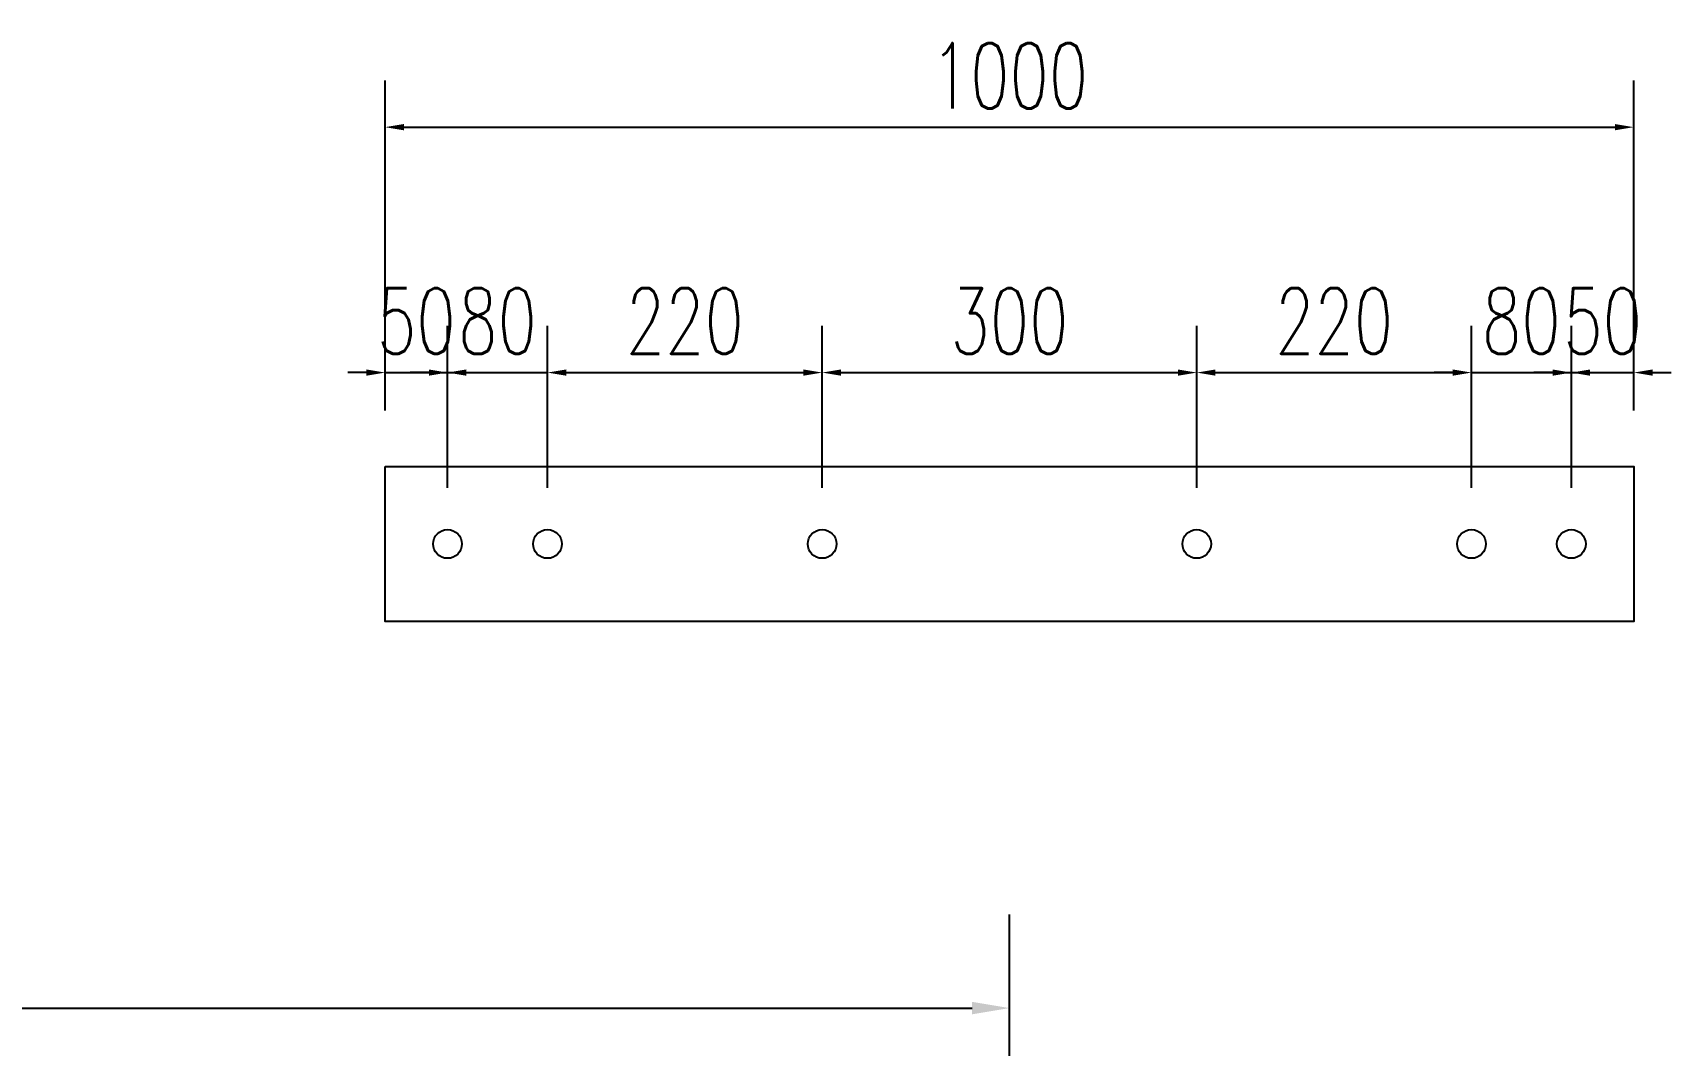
# Model space of a CAD drawing. Header units: millimetres. Extents: x -2430464 to 225692, y -180 to 1805330.
# Drawn here: x -668487 to -667175, y 492127 to 492938 of the extents above; entities that cross this region are included whole.
import ezdxf

# ---------------------------------------------------------------- set-up
doc = ezdxf.new("R2010")
doc.units = ezdxf.units.MM
doc.header["$LTSCALE"] = 1000
doc.layers.get('0').update_dxf_attribs({"linetype": 'CONTINUOUS'})
doc.layers.get('DEFPOINTS').update_dxf_attribs({"linetype": 'CONTINUOUS'})
doc.layers.add('成片房屋', color=1, linetype='CONTINUOUS', lineweight=0)
doc.layers.add('方管150X150X12', color=3, linetype='CONTINUOUS')
doc.styles.add('STANDARD_T3', font='simplex.shx', dxfattribs={"width": 0.7, "bigfont": 'gbcbig.shx'})
doc.dimstyles.new('W&&15', dxfattribs={"dimtxt": 52.5, "dimasz": 15, "dimexe": 37.5, "dimexo": 45, "dimgap": 15, "dimtad": 1, "dimdec": 0, "dimzin": 0, "dimdsep": 46, "dimtxsty": 'STANDARD_T3', "dimcen": 0.09, "dimclrd": 1, "dimclre": 1, "dimclrt": 7, "dimazin": 2, "dimtfac": 1, "dimtdec": 0, "dimtix": 1, "dimtmove": 2, "dimatfit": 3, "dimfxl": 0, "dimtolj": 1, "dimtzin": 0, "dimarcsym": 0})
doc.dimstyles.new('W&&30', dxfattribs={"dimtxt": 105, "dimasz": 30, "dimexe": 75, "dimexo": 90, "dimgap": 30, "dimtad": 1, "dimdec": 0, "dimzin": 0, "dimdsep": 46, "dimtxsty": 'STANDARD_T3', "dimcen": 0.09, "dimclrd": 1, "dimclre": 1, "dimclrt": 7, "dimazin": 2, "dimtfac": 1, "dimtdec": 0, "dimtix": 1, "dimtmove": 2, "dimatfit": 3, "dimfxl": 0, "dimtolj": 1, "dimtzin": 0, "dimarcsym": 0})

# ---------------------------------------------------------------- blocks, each defined once
blk = doc.blocks.new('*D2892')
at = {"layer": 'DEFPOINTS', "color": 0, "transparency": 16777216}
for p in [(-667704.8, 492156.4), (-680035.7, 491908.1), (-667704.8, 491908.1)]:
    blk.add_point(p, dxfattribs=at)
at = {"layer": '成片房屋', "color": 1, "lineweight": -2, "transparency": 16777216}
for p, q in [((-680035.7, 491998.1), (-680035.7, 492231.4)), ((-667704.8, 491998.1), (-667704.8, 492231.4)), ((-680005.7, 492156.4), (-667734.8, 492156.4))]:
    blk.add_line(p, q, dxfattribs=at)
at = {"layer": '成片房屋', "color": 1, "transparency": 16777216}
for points in [[(-680005.7, 492161.4), (-680005.7, 492151.4), (-680035.7, 492156.4)], [(-667734.8, 492161.4), (-667734.8, 492151.4), (-667704.8, 492156.4)]]:
    blk.add_solid(points, dxfattribs=at)
at = {"layer": '成片房屋', "color": 7, "transparency": 16777216, "insert": (-673870.2, 492238.9), "char_height": 105, "attachment_point": 5, "style": 'STANDARD_T3'}
blk.add_mtext('\\A1;12331', dxfattribs=at)
blk = doc.blocks.new('*D3045')
at = {"layer": 'DEFPOINTS', "color": 0, "transparency": 16777216}
for p in [(-668154.8, 492665.7), (-668204.8, 492590.3), (-668154.8, 492528.3)]:
    blk.add_point(p, dxfattribs=at)
at = {"layer": '方管150X150X12', "color": 1, "lineweight": -2, "transparency": 16777216}
for p, q in [((-668204.8, 492635.3), (-668204.8, 492703.2)), ((-668154.8, 492573.3), (-668154.8, 492703.2)), ((-668219.8, 492665.7), (-668234.8, 492665.7)), ((-668204.8, 492665.7), (-668154.8, 492665.7)), ((-668139.8, 492665.7), (-668124.8, 492665.7))]:
    blk.add_line(p, q, dxfattribs=at)
at = {"layer": '方管150X150X12', "color": 1, "transparency": 16777216}
for points in [[(-668219.8, 492668.2), (-668219.8, 492663.2), (-668204.8, 492665.7)], [(-668139.8, 492668.2), (-668139.8, 492663.2), (-668154.8, 492665.7)]]:
    blk.add_solid(points, dxfattribs=at)
at = {"layer": '方管150X150X12', "color": 7, "transparency": 16777216, "insert": (-668179.8, 492707), "char_height": 52.5, "attachment_point": 5, "style": 'STANDARD_T3'}
blk.add_mtext('\\A1;50', dxfattribs=at)
blk = doc.blocks.new('*D3046')
at = {"layer": 'DEFPOINTS', "color": 0, "transparency": 16777216}
for p in [(-668074.8, 492665.7), (-668154.8, 492528.3), (-668074.8, 492528.3)]:
    blk.add_point(p, dxfattribs=at)
at = {"layer": '方管150X150X12', "color": 1, "lineweight": -2, "transparency": 16777216}
for p, q in [((-668154.8, 492573.3), (-668154.8, 492703.2)), ((-668074.8, 492573.3), (-668074.8, 492703.2)), ((-668169.8, 492665.7), (-668184.8, 492665.7)), ((-668154.8, 492665.7), (-668074.8, 492665.7)), ((-668059.8, 492665.7), (-668044.8, 492665.7))]:
    blk.add_line(p, q, dxfattribs=at)
at = {"layer": '方管150X150X12', "color": 1, "transparency": 16777216}
for points in [[(-668169.8, 492668.2), (-668169.8, 492663.2), (-668154.8, 492665.7)], [(-668059.8, 492668.2), (-668059.8, 492663.2), (-668074.8, 492665.7)]]:
    blk.add_solid(points, dxfattribs=at)
at = {"layer": '方管150X150X12', "color": 7, "transparency": 16777216, "insert": (-668114.8, 492707), "char_height": 52.5, "attachment_point": 5, "style": 'STANDARD_T3'}
blk.add_mtext('\\A1;80', dxfattribs=at)
blk = doc.blocks.new('*D3047')
at = {"layer": 'DEFPOINTS', "color": 0, "transparency": 16777216}
for p in [(-667854.8, 492665.7), (-668074.8, 492528.3), (-667854.8, 492528.3)]:
    blk.add_point(p, dxfattribs=at)
at = {"layer": '方管150X150X12', "color": 1, "lineweight": -2, "transparency": 16777216}
for p, q in [((-668074.8, 492573.3), (-668074.8, 492703.2)), ((-667854.8, 492573.3), (-667854.8, 492703.2)), ((-668059.8, 492665.7), (-667869.8, 492665.7))]:
    blk.add_line(p, q, dxfattribs=at)
at = {"layer": '方管150X150X12', "color": 1, "transparency": 16777216}
for points in [[(-668059.8, 492668.2), (-668059.8, 492663.2), (-668074.8, 492665.7)], [(-667869.8, 492668.2), (-667869.8, 492663.2), (-667854.8, 492665.7)]]:
    blk.add_solid(points, dxfattribs=at)
at = {"layer": '方管150X150X12', "color": 7, "transparency": 16777216, "insert": (-667964.8, 492707), "char_height": 52.5, "attachment_point": 5, "style": 'STANDARD_T3'}
blk.add_mtext('\\A1;220', dxfattribs=at)
blk = doc.blocks.new('*D3048')
at = {"layer": 'DEFPOINTS', "color": 0, "transparency": 16777216}
for p in [(-667554.8, 492665.7), (-667854.8, 492528.3), (-667554.8, 492528.3)]:
    blk.add_point(p, dxfattribs=at)
at = {"layer": '方管150X150X12', "color": 1, "lineweight": -2, "transparency": 16777216}
for p, q in [((-667854.8, 492573.3), (-667854.8, 492703.2)), ((-667554.8, 492573.3), (-667554.8, 492703.2)), ((-667839.8, 492665.7), (-667569.8, 492665.7))]:
    blk.add_line(p, q, dxfattribs=at)
at = {"layer": '方管150X150X12', "color": 1, "transparency": 16777216}
for points in [[(-667839.8, 492668.2), (-667839.8, 492663.2), (-667854.8, 492665.7)], [(-667569.8, 492668.2), (-667569.8, 492663.2), (-667554.8, 492665.7)]]:
    blk.add_solid(points, dxfattribs=at)
at = {"layer": '方管150X150X12', "color": 7, "transparency": 16777216, "insert": (-667704.8, 492707), "char_height": 52.5, "attachment_point": 5, "style": 'STANDARD_T3'}
blk.add_mtext('\\A1;300', dxfattribs=at)
blk = doc.blocks.new('*D3049')
at = {"layer": 'DEFPOINTS', "color": 0, "transparency": 16777216}
for p in [(-667334.8, 492665.7), (-667554.8, 492528.3), (-667334.8, 492528.3)]:
    blk.add_point(p, dxfattribs=at)
at = {"layer": '方管150X150X12', "color": 1, "lineweight": -2, "transparency": 16777216}
for p, q in [((-667554.8, 492573.3), (-667554.8, 492703.2)), ((-667334.8, 492573.3), (-667334.8, 492703.2)), ((-667539.8, 492665.7), (-667349.8, 492665.7))]:
    blk.add_line(p, q, dxfattribs=at)
at = {"layer": '方管150X150X12', "color": 1, "transparency": 16777216}
for points in [[(-667539.8, 492668.2), (-667539.8, 492663.2), (-667554.8, 492665.7)], [(-667349.8, 492668.2), (-667349.8, 492663.2), (-667334.8, 492665.7)]]:
    blk.add_solid(points, dxfattribs=at)
at = {"layer": '方管150X150X12', "color": 7, "transparency": 16777216, "insert": (-667444.8, 492707), "char_height": 52.5, "attachment_point": 5, "style": 'STANDARD_T3'}
blk.add_mtext('\\A1;220', dxfattribs=at)
blk = doc.blocks.new('*D3050')
at = {"layer": 'DEFPOINTS', "color": 0, "transparency": 16777216}
for p in [(-667254.8, 492665.7), (-667334.8, 492528.3), (-667254.8, 492528.3)]:
    blk.add_point(p, dxfattribs=at)
at = {"layer": '方管150X150X12', "color": 1, "lineweight": -2, "transparency": 16777216}
for p, q in [((-667334.8, 492573.3), (-667334.8, 492703.2)), ((-667254.8, 492573.3), (-667254.8, 492703.2)), ((-667349.8, 492665.7), (-667364.8, 492665.7)), ((-667334.8, 492665.7), (-667254.8, 492665.7)), ((-667239.8, 492665.7), (-667224.8, 492665.7))]:
    blk.add_line(p, q, dxfattribs=at)
at = {"layer": '方管150X150X12', "color": 1, "transparency": 16777216}
for points in [[(-667349.8, 492668.2), (-667349.8, 492663.2), (-667334.8, 492665.7)], [(-667239.8, 492668.2), (-667239.8, 492663.2), (-667254.8, 492665.7)]]:
    blk.add_solid(points, dxfattribs=at)
at = {"layer": '方管150X150X12', "color": 7, "transparency": 16777216, "insert": (-667294.8, 492707), "char_height": 52.5, "attachment_point": 5, "style": 'STANDARD_T3'}
blk.add_mtext('\\A1;80', dxfattribs=at)
blk = doc.blocks.new('*D3051')
at = {"layer": 'DEFPOINTS', "color": 0, "transparency": 16777216}
for p in [(-667204.8, 492665.7), (-667204.8, 492590.3), (-667254.8, 492528.3)]:
    blk.add_point(p, dxfattribs=at)
at = {"layer": '方管150X150X12', "color": 1, "lineweight": -2, "transparency": 16777216}
for p, q in [((-667254.8, 492573.3), (-667254.8, 492703.2)), ((-667204.8, 492635.3), (-667204.8, 492703.2)), ((-667269.8, 492665.7), (-667284.8, 492665.7)), ((-667254.8, 492665.7), (-667204.8, 492665.7)), ((-667189.8, 492665.7), (-667174.8, 492665.7))]:
    blk.add_line(p, q, dxfattribs=at)
at = {"layer": '方管150X150X12', "color": 1, "transparency": 16777216}
for points in [[(-667269.8, 492668.2), (-667269.8, 492663.2), (-667254.8, 492665.7)], [(-667189.8, 492668.2), (-667189.8, 492663.2), (-667204.8, 492665.7)]]:
    blk.add_solid(points, dxfattribs=at)
at = {"layer": '方管150X150X12', "color": 7, "transparency": 16777216, "insert": (-667229.8, 492707), "char_height": 52.5, "attachment_point": 5, "style": 'STANDARD_T3'}
blk.add_mtext('\\A1;50', dxfattribs=at)
blk = doc.blocks.new('*D2958')
at = {"layer": 'DEFPOINTS', "color": 0, "transparency": 16777216}
for p in [(-667204.8, 492862.4), (-668204.8, 492590.3), (-667204.8, 492590.3)]:
    blk.add_point(p, dxfattribs=at)
at = {"layer": '方管150X150X12', "color": 1, "lineweight": -2, "transparency": 16777216}
for p, q in [((-668204.8, 492635.3), (-668204.8, 492899.9)), ((-667204.8, 492635.3), (-667204.8, 492899.9)), ((-668189.8, 492862.4), (-667219.8, 492862.4))]:
    blk.add_line(p, q, dxfattribs=at)
at = {"layer": '方管150X150X12', "color": 1, "transparency": 16777216}
for points in [[(-668189.8, 492864.9), (-668189.8, 492859.9), (-668204.8, 492862.4)], [(-667219.8, 492864.9), (-667219.8, 492859.9), (-667204.8, 492862.4)]]:
    blk.add_solid(points, dxfattribs=at)
at = {"layer": '方管150X150X12', "color": 7, "transparency": 16777216, "insert": (-667704.8, 492903.6), "char_height": 52.5, "attachment_point": 5, "style": 'STANDARD_T3'}
blk.add_mtext('\\A1;1000', dxfattribs=at)

msp = doc.modelspace()

# ---------------------------------------------------------------- linework, layer by layer
at = {"color": 2}
msp.add_lwpolyline([(-668204.81, 492590.35), (-667204.81, 492590.35), (-667204.81, 492466.35), (-668204.81, 492466.35)], close=True, dxfattribs=at)
at = {"layer": '方管150X150X12'}
for centre in [(-668154.81, 492528.35), (-668074.81, 492528.35), (-667854.81, 492528.35), (-667554.81, 492528.35), (-667334.81, 492528.35), (-667254.81, 492528.35)]:
    msp.add_circle(centre, 11.5, dxfattribs=at)

# ---------------------------------------------------------------- dimensions: what is measured, and where the dimension line sits
at = {"layer": '成片房屋', "color": 1}
dim = msp.add_linear_dim(base=(-667704.81, 492156.45), p1=(-680035.67, 491908.13), p2=(-667704.81, 491908.13), dimstyle='W&&30', dxfattribs=at)
dim.commit()
dim.dimension.update_dxf_attribs({"geometry": '*D2892', "text_midpoint": (-673870.24, 492238.95)})
at = {"layer": '方管150X150X12'}
for base, p1, p2, picture, middle in [((-667204.81, 492862.37), (-668204.81, 492590.35), (-667204.81, 492590.35), '*D2958', (-667704.81, 492903.62)), ((-668154.81, 492665.75), (-668204.81, 492590.35), (-668154.81, 492528.35), '*D3045', (-668179.81, 492707)), ((-668074.81, 492665.75), (-668154.81, 492528.35), (-668074.81, 492528.35), '*D3046', (-668114.81, 492707)), ((-667854.81, 492665.75), (-668074.81, 492528.35), (-667854.81, 492528.35), '*D3047', (-667964.81, 492707)), ((-667554.81, 492665.75), (-667854.81, 492528.35), (-667554.81, 492528.35), '*D3048', (-667704.81, 492707)), ((-667334.81, 492665.75), (-667554.81, 492528.35), (-667334.81, 492528.35), '*D3049', (-667444.81, 492707)), ((-667254.81, 492665.75), (-667334.81, 492528.35), (-667254.81, 492528.35), '*D3050', (-667294.81, 492707)), ((-667204.81, 492665.75), (-667254.81, 492528.35), (-667204.81, 492590.35), '*D3051', (-667229.81, 492707))]:
    dim = msp.add_linear_dim(base=base, p1=p1, p2=p2, dimstyle='W&&15', dxfattribs=at)
    dim.commit()
    dim.dimension.update_dxf_attribs({"geometry": picture, "text_midpoint": middle})

doc.saveas('drawing.dxf')
